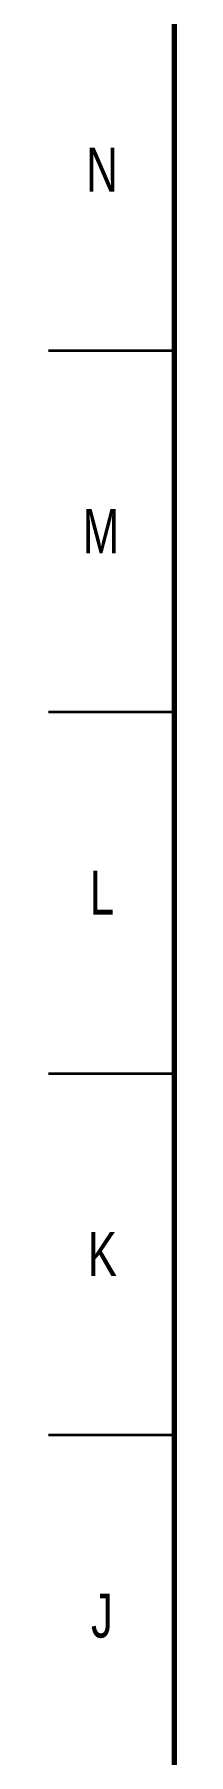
# Model space of a CAD drawing. Header units: millimetres. Extents: x 2 to 1187, y 2 to 839.
# Drawn here: x 2.5 to 20, y 426.3 to 664.3 of the extents above; entities that cross this region are included whole.
import ezdxf

# ---------------------------------------------------------------- set-up
doc = ezdxf.new("R2010")
doc.units = ezdxf.units.MM
doc.styles.add('SLDTEXTSTYLE1', font='TXT', dxfattribs={"width": 0.75})

msp = doc.modelspace()

# ---------------------------------------------------------------- linework, layer by layer
at = {"color": 7, "linetype": 'Continuous', "lineweight": 70}
msp.add_line((20, 20), (20, 821), dxfattribs=at)
at = {"color": 7, "linetype": 'Continuous', "lineweight": 35}
for p, q in [((20, 620.5), (2.5, 620.5)), ((20, 570.5), (2.5, 570.5)), ((20, 520.5), (2.5, 520.5)), ((20, 470.5), (2.5, 470.5))]:
    msp.add_line(p, q, dxfattribs=at)

# ---------------------------------------------------------------- texts
at = {"color": 7, "linetype": 'Continuous', "lineweight": 0, "char_height": 6.1, "attachment_point": 2, "style": 'SLDTEXTSTYLE1'}
for s, insert in [('N', (9.95, 648.61)), ('M', (9.79, 598.61)), ('L', (9.93, 548.61)), ('K', (9.98, 498.61)), ('J', (9.94, 448.61))]:
    msp.add_mtext(s, dxfattribs=dict(at, insert=insert))

doc.saveas('drawing.dxf')
